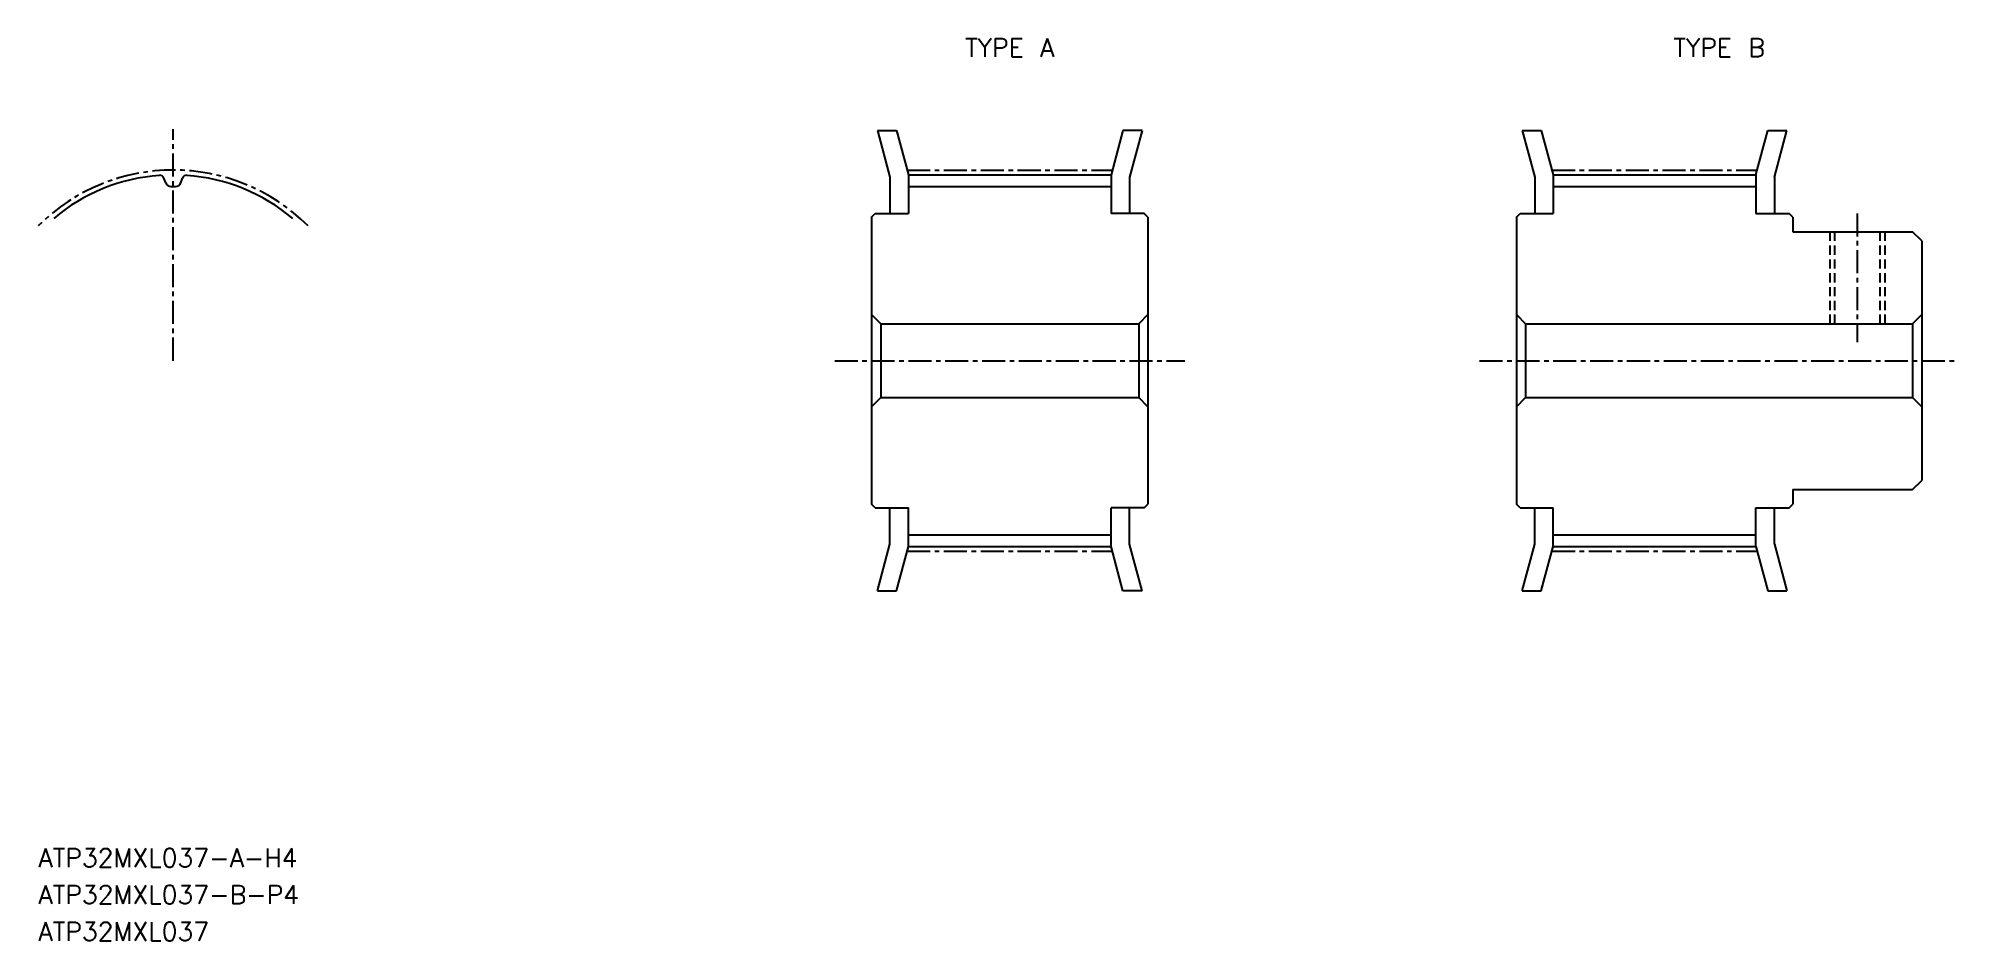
# Model space of a CAD drawing. Extents: x 77 to 181, y 71 to 120.
import ezdxf
from ezdxf.enums import TextEntityAlignment as Align

# ---------------------------------------------------------------- set-up
doc = ezdxf.new("R2010")
doc.units = 0
doc.linetypes.add('CENTER', pattern=[2, 1.25, -0.25, 0.25, -0.25])
doc.linetypes.add('DASHED', pattern=[0.75, 0.5, -0.25])
doc.layers.get('0').update_dxf_attribs({"linetype": 'CONTINUOUS'})
doc.layers.add('CENTER', color=1, linetype='CENTER')
doc.styles.add('MISUMI', font='txt.shx')

msp = doc.modelspace()

# ---------------------------------------------------------------- linework, layer by layer
at = {"color": 7, "linetype": 'CONTINUOUS'}
for p, q in [((122.35, 114.87), (123.03, 112.34)), ((122.35, 114.87), (123.38, 114.87)), ((123.38, 114.87), (124.03, 112.47)), ((135.67, 114.87), (135.03, 112.47)), ((136.71, 114.87), (135.67, 114.87)), ((136.71, 114.87), (136.03, 112.34)), ((157.35, 114.87), (158.03, 112.34)), ((157.35, 114.87), (158.38, 114.87)), ((158.38, 114.87), (159.03, 112.47)), ((170.03, 112.47), (170.67, 114.87)), ((170.67, 114.87), (171.71, 114.87)), ((171.03, 112.34), (171.71, 114.87)), ((83.73, 112.03), (83.63, 112.29)), ((84.54, 112.03), (84.64, 112.29)), ((123.03, 112.34), (123.03, 110.37)), ((124.03, 112.47), (135.03, 112.47)), ((124.03, 112.47), (124.03, 110.37)), ((124.03, 111.83), (135.03, 111.83)), ((135.03, 112.47), (135.03, 110.37)), ((136.03, 112.34), (136.03, 110.37)), ((158.03, 112.34), (158.03, 110.37)), ((159.03, 112.47), (170.03, 112.47)), ((159.03, 112.47), (159.03, 110.37)), ((159.03, 111.83), (170.03, 111.83)), ((170.03, 112.47), (170.03, 110.37)), ((171.03, 112.34), (171.03, 110.37)), ((122.03, 110.17), (122.23, 110.37)), ((122.03, 110.17), (122.03, 94.57)), ((122.23, 110.37), (124.03, 110.37)), ((136.83, 110.37), (135.03, 110.37)), ((137.03, 110.17), (136.83, 110.37)), ((137.03, 110.17), (137.03, 94.57)), ((157.03, 110.17), (157.23, 110.37)), ((157.03, 110.17), (157.03, 94.57)), ((157.23, 110.37), (159.03, 110.37)), ((170.03, 110.37), (171.83, 110.37)), ((172.03, 110.17), (171.83, 110.37)), ((172.03, 110.17), (172.03, 109.37)), ((172.03, 109.37), (178.53, 109.37)), ((179.03, 108.87), (178.53, 109.37)), ((179.03, 108.87), (179.03, 95.87)), ((122.03, 106.27), (122.03, 106.27)), ((137.03, 106.27), (137.03, 106.27)), ((157.03, 106.27), (157.03, 106.27)), ((122.03, 104.87), (122.53, 104.37)), ((122.53, 104.37), (136.53, 104.37)), ((122.53, 104.37), (122.53, 100.37)), ((137.03, 104.87), (136.53, 104.37)), ((136.53, 104.37), (136.53, 100.37)), ((157.03, 104.87), (157.53, 104.37)), ((157.53, 104.37), (178.53, 104.37)), ((157.53, 104.37), (157.53, 100.37)), ((178.53, 104.37), (179.03, 104.87)), ((178.53, 104.37), (178.53, 100.37)), ((122.03, 102.37), (122.03, 102.37)), ((137.03, 102.37), (137.03, 102.37)), ((157.03, 102.37), (157.03, 102.37)), ((122.03, 99.87), (122.53, 100.37)), ((122.53, 100.37), (136.53, 100.37)), ((137.03, 99.87), (136.53, 100.37)), ((157.03, 99.87), (157.53, 100.37)), ((157.53, 100.37), (178.53, 100.37)), ((178.53, 100.37), (179.03, 99.87)), ((172.03, 95.37), (178.53, 95.37)), ((172.03, 95.37), (172.03, 94.57)), ((178.53, 95.37), (179.03, 95.87)), ((122.23, 94.37), (122.03, 94.57)), ((122.23, 94.37), (124.03, 94.37)), ((123.03, 92.41), (123.03, 94.37)), ((124.03, 92.28), (124.03, 94.37)), ((135.03, 92.28), (135.03, 94.37)), ((136.83, 94.37), (135.03, 94.37)), ((136.03, 92.41), (136.03, 94.37)), ((136.83, 94.37), (137.03, 94.57)), ((157.23, 94.37), (157.03, 94.57)), ((157.23, 94.37), (159.03, 94.37)), ((158.03, 92.41), (158.03, 94.37)), ((159.03, 92.28), (159.03, 94.37)), ((170.03, 92.28), (170.03, 94.37)), ((170.03, 94.37), (171.83, 94.37)), ((171.03, 92.41), (171.03, 94.37)), ((171.83, 94.37), (172.03, 94.57)), ((124.03, 92.92), (135.03, 92.92)), ((159.03, 92.92), (170.03, 92.92)), ((122.35, 89.87), (123.03, 92.41)), ((123.38, 89.87), (124.03, 92.28)), ((124.03, 92.28), (135.03, 92.28)), ((135.67, 89.87), (135.03, 92.28)), ((136.71, 89.87), (136.03, 92.41)), ((157.35, 89.87), (158.03, 92.41)), ((158.38, 89.87), (159.03, 92.28)), ((159.03, 92.28), (170.03, 92.28)), ((170.03, 92.28), (170.67, 89.87)), ((171.03, 92.41), (171.71, 89.87)), ((122.35, 89.87), (123.38, 89.87)), ((136.71, 89.87), (135.67, 89.87)), ((157.35, 89.87), (158.38, 89.87)), ((170.67, 89.87), (171.71, 89.87))]:
    msp.add_line(p, q, dxfattribs=at)
at = {"color": 3, "linetype": 'DASHED'}
for p, q in [((174.03, 109.37), (174.03, 104.37)), ((174.3, 109.37), (174.3, 104.37)), ((176.75, 109.37), (176.75, 104.37)), ((177.03, 109.37), (177.03, 104.37))]:
    msp.add_line(p, q, dxfattribs=at)
at = {"color": 7, "linetype": 'CONTINUOUS'}
for centre, radius, start, end in [((84.13, 102.37), 10.09, 94.1944, 130), ((83.41, 112.21), 0.23, 20, 94.1944), ((84.01, 112.13), 0.3, 200, 270.7448), ((84.13, 102.37), 9.45, 89.2552, 90.7448), ((84.26, 112.13), 0.3, 269.2552, 340), ((84.86, 112.21), 0.23, 85.8056, 160), ((84.13, 102.37), 10.09, 50, 85.8056)]:
    msp.add_arc(centre, radius, start, end, dxfattribs=at)
at = {"layer": 'CENTER', "color": 1, "linetype": 'CENTER'}
for p, q in [((84.13, 102.37), (84.13, 114.94)), ((123.96, 112.72), (135.09, 112.72)), ((158.96, 112.72), (170.09, 112.72)), ((175.53, 110.37), (175.53, 103.37)), ((120.03, 102.37), (139.03, 102.37)), ((155.03, 102.37), (181.03, 102.37)), ((123.96, 92.02), (135.09, 92.02)), ((158.96, 92.02), (170.09, 92.02))]:
    msp.add_line(p, q, dxfattribs=at)
msp.add_arc((84.13, 102.37), 10.35, 45, 135, dxfattribs=at)

# ---------------------------------------------------------------- texts
at = {"color": 7, "linetype": 'CONTINUOUS', "style": 'MISUMI'}
for s, p in [('TYPE A', (129.53, 119.37)), ('TYPE B', (168.03, 119.37))]:
    msp.add_text(s, height=1, dxfattribs=at).set_placement(p, align=Align.MIDDLE_CENTER)
for s, p in [('ATP32MXL037-A-H4', (76.82, 74.87)), ('ATP32MXL037-B-P4', (76.82, 72.87)), ('ATP32MXL037', (76.82, 70.87))]:
    msp.add_text(s, height=1, dxfattribs=at).set_placement(p)

doc.saveas('drawing.dxf')
